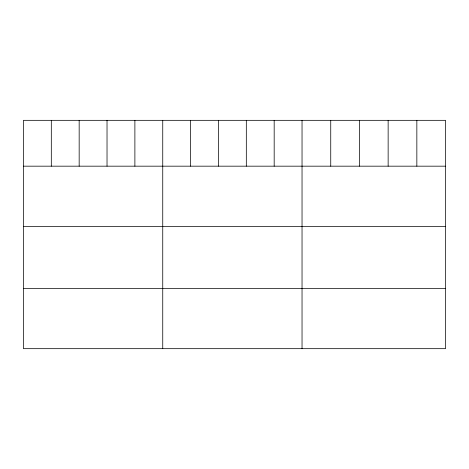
<?xml version="1.0" encoding="UTF-8"?>
<svg xmlns="http://www.w3.org/2000/svg" width="469" height="469" viewBox="0 0 469 469"><rect width="100%" height="100%" fill="white"/><g stroke="black" fill="none" stroke-linecap="round" stroke-linejoin="round"><path stroke-width="0.7" d="M445.55 166.173L445.55 348.672L23.45 348.672L23.45 120.328L445.55 120.328L445.55 166.173L23.45 166.173M23.45 226.398L445.55 226.398M23.45 288.447L445.55 288.447M416.847 120.328L416.847 166.173M388.144 120.328L388.144 166.173M359.442 120.328L359.442 166.173M330.739 120.328L330.739 166.173M302.036 120.328L302.036 348.672M274.177 120.328L274.177 166.173M246.319 120.328L246.319 166.173M218.46 120.328L218.46 166.173M190.602 120.328L190.602 166.173M162.743 120.328L162.743 348.672M134.884 120.328L134.884 166.173M107.026 120.328L107.026 166.173M79.167 120.328L79.167 166.173M51.309 120.328L51.309 166.173"/></g></svg>
